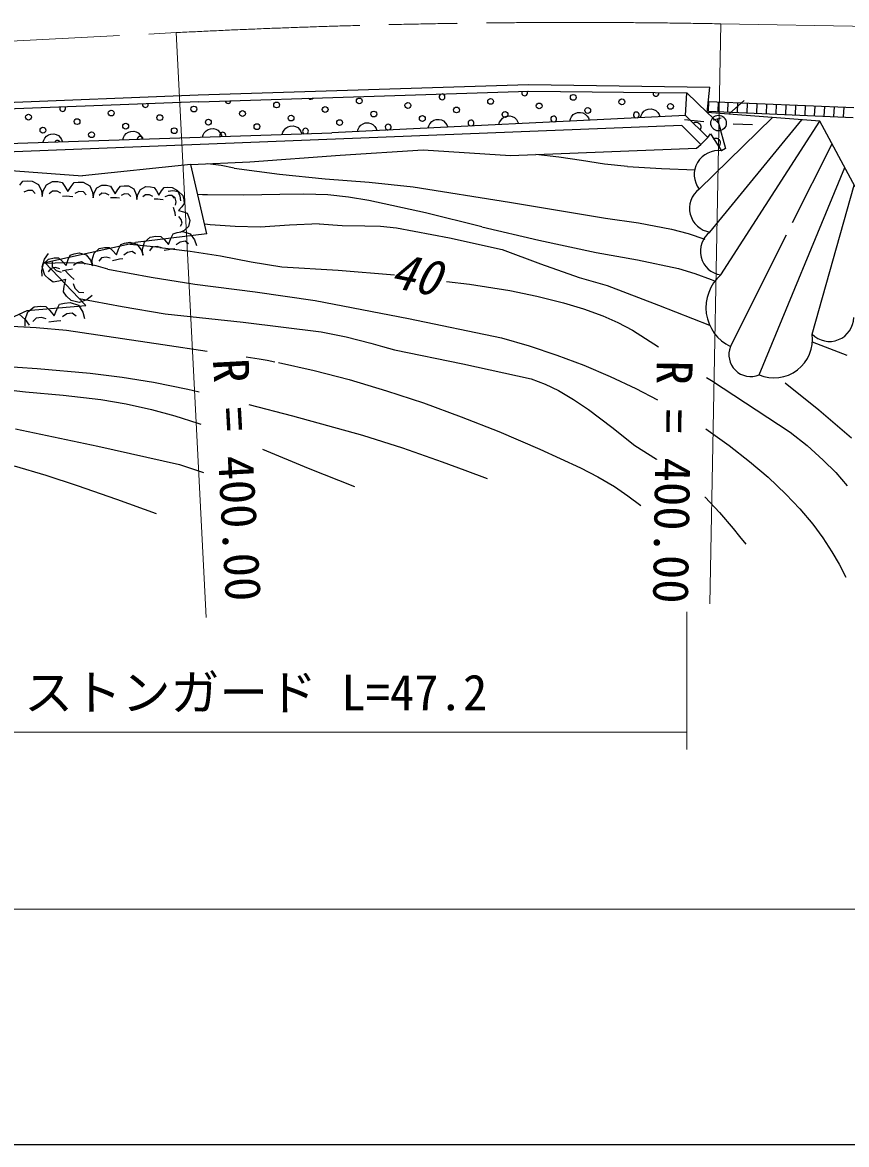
# Model space of a CAD drawing. Units: millimetres, scale not verified. Extents: x 40000 to 680000, y 20000 to 380000.
# Drawn here: x 276779 to 319006, y 205000 to 262526 of the extents above; entities that cross this region are included whole.
import ezdxf
from ezdxf.enums import TextEntityAlignment as Align

# ---------------------------------------------------------------- set-up
doc = ezdxf.new("R2010")
doc.units = ezdxf.units.MM
doc.header["$LTSCALE"] = 1000
doc.linetypes.add('CHAIN', pattern=[18.5, 12, -1.5, 3.5, -1.5])
for name, color, linetype, lineweight in [('M-BGD', 7, 'Continuous', 25), ('M-BMK', 2, 'CHAIN', 13), ('M-STR-HTXT', 7, 'Continuous', 13), ('M-TTL-BAND', 7, 'Continuous', 25)]:
    doc.layers.add(name, color=color, linetype=linetype, lineweight=lineweight)
doc.styles.add('ＭＳ ゴシック', font='')
doc.styles.get('ＭＳ ゴシック').set_extended_font_data('MS Gothic')

msp = doc.modelspace()

# ---------------------------------------------------------------- linework, layer by layer
at = {"layer": 'M-BGD'}
for p, q in [((285778, 258816), (302711, 259339)), ((285811, 258463), (302722, 258999)), ((302711, 259339), (311994, 259212)), ((302722, 258999), (310827, 258920)), ((310756, 257759), (310827, 258920)), ((310827, 258920), (311864, 257901)), ((311864, 257901), (311994, 259212)), ((285811, 258463), (263709, 257601)), ((263723, 257951), (285778, 258816)), ((311933, 257978), (311954, 258477)), ((311954, 258477), (319371, 258157)), ((312427, 257956), (312449, 258456)), ((312922, 257935), (312943, 258434)), ((313009, 257859), (313762, 258517)), ((313416, 257913), (313438, 258413)), ((313910, 257892), (313932, 258392)), ((314405, 257871), (314426, 258370)), ((314899, 257849), (314921, 258349)), ((315394, 257828), (315415, 258328)), ((315888, 257807), (315910, 258306)), ((310756, 257759), (292634, 256871)), ((301481, 257687), (301597, 257728)), ((301597, 257728), (301752, 257736)), ((301752, 257736), (301871, 257706)), ((304909, 257685), (304999, 257800)), ((304999, 257800), (305106, 257865)), ((305106, 257865), (305221, 257906)), ((305221, 257906), (305376, 257913)), ((305376, 257913), (305495, 257884)), ((305495, 257884), (305608, 257829)), ((305608, 257829), (305711, 257724)), ((305711, 257724), (305775, 257630)), ((308444, 257645), (308478, 257762)), ((308478, 257762), (308534, 257863)), ((308534, 257863), (308623, 257977)), ((308623, 257977), (308730, 258042)), ((308730, 258042), (308846, 258083)), ((308846, 258083), (309001, 258091)), ((309001, 258091), (309120, 258062)), ((309120, 258062), (309232, 258007)), ((309232, 258007), (309335, 257902)), ((309335, 257902), (309400, 257807)), ((309400, 257807), (309443, 257694)), ((311892, 256628), (310756, 257759)), ((310756, 257759), (311892, 256628)), ((311864, 257901), (312445, 257366)), ((317632, 257464), (311864, 257901)), ((311933, 257978), (319349, 257657)), ((316382, 257785), (316404, 258285)), ((316877, 257764), (316898, 258264)), ((317371, 257743), (317393, 258242)), ((317866, 257721), (317887, 258221)), ((318360, 257700), (318382, 258200)), ((318855, 257679), (318876, 258178)), ((310558, 257251), (263848, 255403)), ((290275, 257114), (290383, 257178)), ((290383, 257178), (290499, 257217)), ((290499, 257217), (290654, 257222)), ((290654, 257222), (290772, 257191)), ((290772, 257191), (290884, 257135)), ((293981, 257052), (294036, 257152)), ((294036, 257152), (294126, 257267)), ((294126, 257267), (294232, 257332)), ((294232, 257332), (294348, 257373)), ((294348, 257373), (294503, 257380)), ((294503, 257380), (294622, 257351)), ((294622, 257351), (294735, 257297)), ((294735, 257297), (294838, 257191)), ((294838, 257191), (294902, 257097)), ((297571, 257113), (297605, 257230)), ((297605, 257230), (297660, 257330)), ((297660, 257330), (297750, 257444)), ((297750, 257444), (297857, 257510)), ((297857, 257510), (297973, 257550)), ((297973, 257550), (298127, 257558)), ((298127, 257558), (298246, 257529)), ((298246, 257529), (298359, 257474)), ((298359, 257474), (298462, 257369)), ((298462, 257369), (298527, 257275)), ((298527, 257275), (298570, 257162)), ((301195, 257290), (301230, 257407)), ((301230, 257407), (301285, 257507)), ((301285, 257507), (301374, 257622)), ((301374, 257622), (301481, 257687)), ((301871, 257706), (301984, 257652)), ((301984, 257652), (302086, 257547)), ((302086, 257547), (302151, 257452)), ((302151, 257452), (302194, 257339)), ((304820, 257468), (304854, 257585)), ((304854, 257585), (304909, 257685)), ((305775, 257630), (305819, 257517)), ((311539, 256273), (310558, 257251)), ((311698, 257437), (310703, 257533)), ((311147, 257370), (311201, 257396)), ((311201, 257396), (311257, 257410)), ((311257, 257410), (311329, 257415)), ((311329, 257415), (311390, 257398)), ((311390, 257398), (311444, 257368)), ((311444, 257368), (311499, 257314)), ((311450, 253978), (315205, 257648)), ((311499, 257314), (311528, 257260)), ((311528, 257260), (311546, 257200)), ((311546, 257200), (311541, 257126)), ((312006, 251779), (316707, 257534)), ((312177, 257527), (312587, 257643)), ((312383, 257585), (312524, 257085)), ((312445, 257366), (312795, 256064)), ((312562, 249580), (317632, 257464)), ((313194, 257334), (314193, 257291)), ((319451, 254098), (317632, 257464)), ((264025, 255911), (292634, 256871)), ((277866, 256490), (277923, 256590)), ((277923, 256590), (278014, 256703)), ((278014, 256703), (278122, 256767)), ((278122, 256767), (278238, 256805)), ((278238, 256805), (278393, 256811)), ((278393, 256811), (278512, 256780)), ((278512, 256780), (278624, 256723)), ((278624, 256723), (278725, 256617)), ((278725, 256617), (278788, 256521)), ((281917, 256511), (281953, 256627)), ((281953, 256627), (282010, 256727)), ((282010, 256727), (282101, 256840)), ((282101, 256840), (282209, 256904)), ((282209, 256904), (282325, 256943)), ((282325, 256943), (282480, 256948)), ((282480, 256948), (282599, 256917)), ((282599, 256917), (282710, 256860)), ((282710, 256860), (282812, 256754)), ((282812, 256754), (282875, 256658)), ((282875, 256658), (282916, 256545)), ((286004, 256648), (286040, 256765)), ((286040, 256765), (286096, 256864)), ((286096, 256864), (286188, 256977)), ((286188, 256977), (286296, 257041)), ((286296, 257041), (286412, 257080)), ((286412, 257080), (286567, 257085)), ((286567, 257085), (286685, 257054)), ((286685, 257054), (286797, 256998)), ((286797, 256998), (286899, 256891)), ((286899, 256891), (286962, 256796)), ((286962, 256796), (287003, 256682)), ((290091, 256785), (290127, 256902)), ((290127, 256902), (290183, 257001)), ((290183, 257001), (290275, 257114)), ((290884, 257135), (290985, 257028)), ((290985, 257028), (291049, 256933)), ((291049, 256933), (291090, 256819)), ((293947, 256935), (293981, 257052)), ((294902, 257097), (294945, 256984)), ((311528, 257071), (311501, 257017)), ((311541, 257126), (311528, 257071)), ((311892, 256628), (311539, 256273)), ((311892, 256628), (312031, 256807)), ((312031, 256807), (312601, 255942)), ((312178, 256583), (312237, 256598)), ((312237, 256598), (312294, 256600)), ((312294, 256600), (312366, 256591)), ((312366, 256591), (312422, 256561)), ((277830, 256374), (277866, 256490)), ((278788, 256521), (278829, 256408)), ((293060, 255728), (297320, 255995)), ((297320, 255995), (301788, 255709)), ((301788, 255709), (311313, 256078)), ((311313, 256078), (311539, 256273)), ((312422, 256561), (312469, 256522)), ((312491, 256213), (312454, 256166)), ((312469, 256522), (312511, 256457)), ((312516, 256265), (312491, 256213)), ((312511, 256457), (312529, 256399)), ((312535, 256336), (312516, 256265)), ((312529, 256399), (312535, 256336)), ((312795, 256064), (312601, 255942)), ((316244, 252263), (318264, 256295)), ((288438, 255388), (293060, 255728)), ((304256, 255622), (303085, 255760)), ((305420, 255446), (304256, 255622)), ((306600, 255267), (305420, 255446)), ((274702, 255054), (279852, 254655)), ((285413, 255239), (279852, 254655)), ((285413, 255239), (288438, 255388)), ((286219, 251694), (285413, 255239)), ((286965, 255196), (286284, 255282)), ((287630, 255054), (286965, 255196)), ((287630, 255054), (289956, 254753)), ((307786, 255148), (306600, 255267)), ((307786, 255148), (309522, 255044)), ((309522, 255044), (311252, 254962)), ((314524, 244461), (318919, 255082)), ((276649, 254183), (276805, 254383)), ((276805, 254383), (277015, 254403)), ((277015, 254403), (277277, 254397)), ((277277, 254397), (277606, 254218)), ((278005, 254195), (278311, 254371)), ((278311, 254371), (278593, 254364)), ((278593, 254364), (278814, 254313)), ((278814, 254313), (278953, 254119)), ((279268, 254118), (279423, 254317)), ((279423, 254317), (279633, 254338)), ((279633, 254338), (279895, 254331)), ((279895, 254331), (280225, 254153)), ((289956, 254753), (292289, 254513)), ((292289, 254513), (294549, 254334)), ((294549, 254334), (296803, 254096)), ((277055, 253918), (276843, 253825)), ((277291, 253912), (277055, 253918)), ((277431, 253758), (277291, 253912)), ((277606, 254218), (277749, 253894)), ((277749, 253894), (277787, 253598)), ((277787, 253598), (277841, 253891)), ((277841, 253891), (278005, 254195)), ((278312, 253880), (278145, 253746)), ((278554, 253874), (278312, 253880)), ((278748, 253771), (278554, 253874)), ((278953, 254119), (279104, 253860)), ((279104, 253860), (279268, 254118)), ((279674, 253852), (279462, 253759)), ((279909, 253846), (279674, 253852)), ((280050, 253692), (279909, 253846)), ((280225, 254153), (280367, 253828)), ((280367, 253828), (280406, 253533)), ((280400, 253533), (280448, 253783)), ((280448, 253783), (280591, 254042)), ((280591, 254042), (280854, 254190)), ((280851, 253770), (280707, 253657)), ((281058, 253763), (280851, 253770)), ((280854, 254190), (281094, 254182)), ((281223, 253673), (281058, 253763)), ((281094, 254182), (281284, 254136)), ((281284, 254136), (281401, 253970)), ((281401, 253970), (281528, 253747)), ((281528, 253747), (281670, 253966)), ((281670, 253966), (281805, 254135)), ((281805, 254135), (281985, 254152)), ((282015, 253736), (281833, 253658)), ((281985, 254152), (282209, 254144)), ((282217, 253729), (282015, 253736)), ((282209, 254144), (282489, 253989)), ((282336, 253596), (282217, 253729)), ((282489, 253989), (282609, 253710)), ((282609, 253710), (282639, 253457)), ((282639, 253457), (282687, 253707)), ((282687, 253707), (282831, 253966)), ((282831, 253966), (283093, 254114)), ((283090, 253693), (282946, 253581)), ((283297, 253686), (283090, 253693)), ((283093, 254114), (283334, 254106)), ((283334, 254106), (283523, 254060)), ((283523, 254060), (283641, 253893)), ((283641, 253893), (283768, 253670)), ((283768, 253670), (283910, 253890)), ((283910, 253890), (284044, 254059)), ((284044, 254059), (284224, 254075)), ((284224, 254075), (284448, 254068)), ((284239, 253881), (284488, 253912)), ((284448, 254068), (284729, 253912)), ((284488, 253912), (284773, 253856)), ((284729, 253912), (284848, 253634)), ((284773, 253856), (284991, 253654)), ((286013, 253691), (285764, 253698)), ((286263, 253684), (286013, 253691)), ((289963, 253711), (288118, 253668)), ((291202, 253730), (289963, 253711)), ((292429, 253688), (291202, 253730)), ((296803, 254096), (301727, 253315)), ((317241, 246543), (319401, 254189)), ((279052, 253612), (278836, 253611)), ((279189, 253609), (279052, 253612)), ((279366, 253591), (279189, 253609)), ((281482, 253535), (281297, 253536)), ((281599, 253531), (281482, 253535)), ((281750, 253515), (281599, 253531)), ((283463, 253597), (283297, 253686)), ((283721, 253459), (283536, 253460)), ((283839, 253455), (283721, 253459)), ((283990, 253439), (283839, 253455)), ((284255, 253659), (284073, 253582)), ((284457, 253653), (284255, 253659)), ((284596, 253530), (284447, 253631)), ((284576, 253520), (284457, 253653)), ((284652, 253334), (284596, 253530)), ((284618, 253153), (284652, 253334)), ((284848, 253634), (284879, 253380)), ((285070, 253236), (284949, 253075)), ((284991, 253654), (285056, 253426)), ((285056, 253426), (285070, 253236)), ((288118, 253668), (286263, 253684)), ((293482, 253577), (292429, 253688)), ((294528, 253406), (293482, 253577)), ((297432, 252760), (294528, 253406)), ((301727, 253315), (306656, 252497)), ((284567, 252869), (284512, 253042)), ((284599, 252758), (284567, 252869)), ((284629, 252612), (284599, 252758)), ((284949, 253075), (284779, 252889)), ((284779, 252889), (285027, 252822)), ((284915, 252430), (284788, 252577)), ((285027, 252822), (285226, 252747)), ((285226, 252747), (285295, 252584)), ((285295, 252584), (285356, 252372)), ((300325, 252056), (297432, 252760)), ((284881, 252088), (284970, 252239)), ((284970, 252239), (284915, 252430)), ((285295, 252062), (285070, 251867)), ((285356, 252372), (285295, 252062)), ((286259, 252164), (286109, 252176)), ((286398, 252152), (286259, 252164)), ((287682, 252065), (286398, 252152)), ((288955, 252038), (287682, 252065)), ((290465, 252131), (288955, 252038)), ((291988, 252194), (290465, 252131)), ((291989, 252194), (293155, 252113)), ((293155, 252113), (294322, 252092)), ((294322, 252092), (295128, 252078)), ((295128, 252078), (295940, 252004)), ((295940, 252004), (298663, 251477)), ((300325, 252055), (303242, 251362)), ((306656, 252497), (308350, 252245)), ((308350, 252245), (310030, 251934)), ((286219, 251694), (282568, 251251)), ((283041, 251261), (283323, 251511)), ((283323, 251511), (283619, 251564)), ((283619, 251564), (283862, 251558)), ((283862, 251558), (284050, 251385)), ((284263, 251146), (284379, 251451)), ((284379, 251451), (284499, 251693)), ((284499, 251693), (284714, 251760)), ((284714, 251760), (284990, 251810)), ((285070, 251867), (284842, 251762)), ((284990, 251810), (285373, 251694)), ((285373, 251694), (285592, 251385)), ((298663, 251477), (301361, 250894)), ((310030, 251934), (310887, 251702)), ((310887, 251702), (311741, 251420)), ((313059, 245906), (315929, 251635)), ((277926, 250213), (282568, 251251)), ((280448, 250690), (280708, 250933)), ((280708, 250933), (280986, 250991)), ((280986, 250991), (281216, 250992)), ((281216, 250992), (281397, 250834)), ((281397, 250834), (281605, 250614)), ((281605, 250614), (281707, 250905)), ((281707, 250905), (281814, 251137)), ((281814, 251137), (282015, 251206)), ((282015, 251206), (282274, 251260)), ((282977, 251079), (282133, 251153)), ((282274, 251260), (282639, 251161)), ((282639, 251161), (282854, 250875)), ((282854, 250875), (282961, 250593)), ((282934, 250908), (283041, 251261)), ((282941, 250589), (282934, 250908)), ((283818, 250983), (282977, 251079)), ((283430, 250997), (283284, 250821)), ((283685, 251042), (283430, 250997)), ((283910, 250976), (283685, 251042)), ((283818, 250983), (285373, 250804)), ((284262, 250876), (284036, 250828)), ((284050, 251385), (284263, 251146)), ((284407, 250902), (284262, 250876)), ((284595, 250922), (284407, 250902)), ((284861, 251261), (284659, 251118)), ((285109, 251305), (284861, 251261)), ((285289, 251174), (285109, 251305)), ((285592, 251385), (285696, 251084)), ((301361, 250894), (303322, 250149)), ((303242, 251362), (306178, 250727)), ((277781, 249996), (277917, 250394)), ((277859, 250149), (278119, 250393)), ((277917, 250394), (278121, 250683)), ((278119, 250393), (278397, 250451)), ((278304, 250258), (278303, 250010)), ((278397, 250451), (278627, 250451)), ((278627, 250451), (278808, 250293)), ((278808, 250293), (279016, 250073)), ((279016, 250073), (279118, 250365)), ((279118, 250365), (279225, 250597)), ((279225, 250597), (279426, 250666)), ((279426, 250666), (279685, 250720)), ((279811, 250246), (279578, 250198)), ((279685, 250720), (280050, 250620)), ((279985, 250127), (279811, 250246)), ((280050, 250620), (280265, 250334)), ((280265, 250334), (280372, 250052)), ((280356, 250353), (280448, 250690)), ((280372, 250052), (280356, 250353)), ((280822, 250450), (280689, 250281)), ((281062, 250500), (280822, 250450)), ((281276, 250444), (281062, 250500)), ((281611, 250359), (281399, 250307)), ((281747, 250387), (281611, 250359)), ((281925, 250410), (281747, 250387)), ((282167, 250738), (281980, 250598)), ((282400, 250787), (282167, 250738)), ((282573, 250667), (282400, 250787)), ((285373, 250804), (286931, 250564)), ((286931, 250564), (288492, 250255)), ((288492, 250255), (290068, 250005)), ((306178, 250727), (308296, 250351)), ((308296, 250351), (310402, 249916)), ((277767, 249813), (277859, 250149)), ((277783, 249512), (277767, 249813)), ((277925, 249575), (277781, 249996)), ((280026, 248020), (277926, 250213)), ((278957, 250196), (277963, 250174)), ((278233, 249910), (278100, 249740)), ((278473, 249960), (278233, 249910)), ((278303, 250010), (278504, 249816)), ((278687, 249903), (278473, 249960)), ((278504, 249816), (278764, 249726)), ((279022, 249818), (278810, 249767)), ((279944, 250168), (278957, 250196)), ((278983, 249796), (279123, 249639)), ((279158, 249846), (279022, 249818)), ((279336, 249870), (279158, 249846)), ((279578, 250198), (279391, 250057)), ((280557, 250056), (279944, 250168)), ((281152, 249886), (280557, 250056)), ((281152, 249886), (283378, 249466)), ((290068, 250005), (292956, 249824)), ((292956, 249824), (295846, 249586)), ((303322, 250149), (305313, 249458)), ((310402, 249916), (311240, 249661)), ((278149, 249359), (277925, 249575)), ((278349, 249208), (278149, 249359)), ((278645, 249257), (278349, 249208)), ((278996, 249351), (278645, 249257)), ((278919, 249003), (278996, 249351)), ((279123, 249639), (279240, 249525)), ((279240, 249525), (279430, 249353)), ((279378, 249143), (279465, 248897)), ((283378, 249466), (285614, 249106)), ((285614, 249106), (288699, 248718)), ((298514, 249251), (299681, 249103)), ((299681, 249103), (301759, 248779)), ((305313, 249458), (306020, 249247)), ((306020, 249247), (306739, 249040)), ((311240, 249661), (312066, 249347)), ((312066, 249347), (312159, 249310)), ((312159, 249310), (312260, 249268)), ((278885, 248722), (278919, 249003)), ((279037, 248499), (278885, 248722)), ((279465, 248897), (279672, 248697)), ((279672, 248697), (279925, 248679)), ((280356, 248521), (280074, 248308)), ((288699, 248718), (291783, 248268)), ((301759, 248779), (303136, 248494)), ((306739, 249040), (309368, 248035)), ((277019, 247759), (280026, 248020)), ((277063, 247683), (277386, 247941)), ((277386, 247941), (277714, 247983)), ((277714, 247983), (277979, 247963)), ((277979, 247963), (278175, 247763)), ((278540, 247817), (278685, 248076)), ((278685, 248076), (278925, 248138)), ((278925, 248138), (279230, 248177)), ((279278, 248267), (279037, 248499)), ((279230, 248177), (279644, 248028)), ((279686, 248175), (279278, 248267)), ((279644, 248028), (279867, 247677)), ((280074, 248308), (279686, 248175)), ((279687, 248381), (281884, 247959)), ((281884, 247959), (284099, 247595)), ((291783, 248268), (296553, 247342)), ((303136, 248494), (304503, 248150)), ((304503, 248150), (305519, 247844)), ((309368, 248035), (311985, 247012)), ((274324, 246529), (277019, 247759)), ((276603, 247572), (276921, 247302)), ((276925, 247302), (277063, 247683)), ((277474, 247372), (277304, 247187)), ((277756, 247408), (277474, 247372)), ((277999, 247323), (277756, 247408)), ((278175, 247763), (278396, 247489)), ((278396, 247489), (278540, 247817)), ((279058, 247582), (278829, 247436)), ((279332, 247617), (279058, 247582)), ((279523, 247463), (279332, 247617)), ((279867, 247677), (279964, 247341)), ((284099, 247595), (288089, 247163)), ((305519, 247844), (306523, 247478)), ((306523, 247478), (307289, 247143)), ((275909, 246976), (277474, 246890)), ((276916, 246952), (276925, 247302)), ((276921, 247302), (277115, 247008)), ((277474, 246890), (279042, 246744)), ((278380, 247193), (278129, 247153)), ((278540, 247213), (278380, 247193)), ((278747, 247224), (278540, 247213)), ((288089, 247163), (292084, 246668)), ((296553, 247342), (301318, 246355)), ((307289, 247143), (308037, 246749)), ((279042, 246744), (283971, 246012)), ((292084, 246668), (293366, 246407)), ((293366, 246407), (294636, 246087)), ((301318, 246355), (302748, 245942)), ((308037, 246749), (309362, 245904)), ((283971, 246012), (286242, 245679)), ((294636, 246087), (295234, 245919)), ((295234, 245919), (295838, 245740)), ((295838, 245740), (299350, 245030)), ((302748, 245942), (304161, 245471)), ((318149, 245798), (317257, 246141)), ((319039, 245444), (318149, 245798)), ((288244, 245386), (288915, 245287)), ((288915, 245287), (289317, 245210)), ((289317, 245210), (289718, 245130)), ((289904, 245092), (291719, 244681)), ((304161, 245471), (305540, 244954)), ((274807, 244975), (277527, 244791)), ((277527, 244791), (280254, 244546)), ((280254, 244546), (281880, 244348)), ((291719, 244681), (293520, 244213)), ((299350, 245030), (302848, 244260)), ((305540, 244954), (306894, 244381)), ((281880, 244348), (283496, 244091)), ((283496, 244091), (285254, 243725)), ((293520, 244213), (295434, 243645)), ((302848, 244260), (303555, 243983)), ((303555, 243983), (304240, 243649)), ((306894, 244381), (308204, 243761)), ((311837, 244325), (312090, 244164)), ((312090, 244164), (316111, 241527)), ((315863, 244049), (317580, 242668)), ((275599, 243744), (276932, 243587)), ((276932, 243587), (278864, 243426)), ((278864, 243426), (280790, 243204)), ((285254, 243725), (285834, 243583)), ((295434, 243645), (297330, 243020)), ((304240, 243649), (305023, 243194)), ((308204, 243761), (309319, 243176)), ((280790, 243204), (282092, 242977)), ((282092, 242977), (283383, 242691)), ((288376, 242943), (290612, 242365)), ((297330, 243020), (299263, 242315)), ((305023, 243194), (305782, 242683)), ((283383, 242691), (284580, 242366)), ((284580, 242366), (285757, 241984)), ((290612, 242365), (294206, 241373)), ((299263, 242315), (301184, 241551)), ((305782, 242683), (306981, 241769)), ((317580, 242668), (319267, 241233)), ((276422, 241698), (280634, 240807)), ((285757, 241984), (285921, 241924)), ((306981, 241769), (308155, 240838)), ((311796, 241688), (311916, 241611)), ((311916, 241611), (312991, 240844)), ((294206, 241373), (296251, 240716)), ((301184, 241551), (303288, 240650)), ((316111, 241527), (316980, 240831)), ((280634, 240807), (284833, 239856)), ((289071, 240656), (291425, 239680)), ((296251, 240716), (298288, 239999)), ((303288, 240650), (305381, 239689)), ((308155, 240838), (309266, 240133)), ((312991, 240844), (314037, 240024)), ((316980, 240831), (317815, 240083)), ((298288, 239999), (299443, 239575)), ((309266, 240133), (309274, 240127)), ((314037, 240024), (314984, 239207)), ((317815, 240083), (318449, 239447)), ((276348, 239792), (277976, 239320)), ((277976, 239320), (279582, 238792)), ((284833, 239856), (286006, 239470)), ((286006, 239470), (286051, 239453)), ((291425, 239680), (293801, 238742)), ((299443, 239575), (300597, 239146)), ((305381, 239689), (306261, 239236)), ((318449, 239447), (319044, 238763)), ((279582, 238792), (281605, 238078)), ((306261, 239236), (307108, 238731)), ((314984, 239207), (315891, 238345)), ((307108, 238731), (307796, 238257)), ((307796, 238257), (308469, 237758)), ((311741, 238196), (311755, 238184)), ((311755, 238184), (312495, 237405)), ((315891, 238345), (316610, 237592)), ((281605, 238078), (283626, 237348)), ((316610, 237592), (317282, 236800)), ((312495, 237405), (313201, 236576)), ((313201, 236576), (313523, 236180)), ((317282, 236800), (317792, 236111)), ((313523, 236180), (313842, 235781)), ((317792, 236111), (318259, 235380)), ((318259, 235380), (318620, 234746)), ((318620, 234746), (318972, 234095))]:
    msp.add_line(p, q, dxfattribs=at)
for centre, radius in [((289802, 258295), 149), ((294039, 258502), 149), ((296529, 258270), 149), ((300766, 258478), 149), ((303255, 258246), 149), ((305004, 258685), 149), ((307493, 258453), 149), ((309982, 258222), 149), ((277089, 257672), 149), ((281327, 257879), 149), ((283816, 257647), 149), ((285564, 258087), 149), ((288053, 257855), 149), ((290543, 257623), 149), ((292291, 258063), 149), ((294780, 257831), 149), ((297269, 257599), 149), ((299018, 258038), 149), ((301507, 257806), 149), ((305745, 258014), 149), ((312445, 257366), 398), ((277830, 257000), 149), ((279578, 257440), 149), ((282068, 257208), 149), ((286305, 257415), 149), ((288794, 257183), 149), ((293032, 257391), 149), ((280319, 256768), 149), ((284557, 256976), 149)]:
    msp.add_circle(centre, radius, dxfattribs=at)
for centre, radius, start, end in [((302514, 258917), 149, 151.77319, 31.85703), ((309241, 258893), 149, 163.04846, 15.83392), ((283075, 258319), 149, 167.79559, 16.67316), ((287313, 258527), 149, 187.99109, 355.63913), ((291550, 258734), 149, 218.60107, 325.02908), ((298277, 258710), 149, 99.12183, 84.50833), ((278837, 258111), 149, 150.05341, 34.41534), ((303996, 257574), 149, 283.97015, 261.64008), ((308234, 257782), 149, 283.94348, 261.66675), ((295521, 257159), 149, 284.02325, 261.58698), ((299759, 257367), 149, 283.9967, 261.61353), ((282808, 256536), 149, 3.90234, 179.94183), ((287046, 256744), 149, 338.11658, 205.72754), ((291284, 256951), 149, 304.58929, 239.25482), ((278571, 256328), 149, 30.13452, 153.70959), ((312435, 254720), 1234, 82.24438, 217.00476), ((312186, 252994), 1229, 126.81445, 261.57471), ((312742, 250795), 1229, 126.81445, 261.57471), ((314017, 247907), 2218, 131.01636, 244.40088), ((318127, 247418), 1245, 224.64026, 359.40051), ((315295, 246268), 1965, 246.88879, 8.04626), ((314093, 245489), 1115, 157.99121, 292.75146)]:
    msp.add_arc(centre, radius, start, end, dxfattribs=at)
at = {"layer": 'M-BMK'}
for p, q in [((312558, 262456), (322728, 262266)), ((251297, 260297), (284660, 262004))]:
    msp.add_line(p, q, dxfattribs=at)
msp.add_arc((305093, -137517), 400043, 88.93071, 92.9277, dxfattribs=at)
at = {"layer": 'M-STR-HTXT'}
for p, q in [((312558, 262456), (312003, 232720)), ((284660, 262004), (286193, 232027)), ((310827, 225260), (310827, 232313)), ((263725, 226148), (310827, 226148)), ((82384, 217069), (337786, 217069))]:
    msp.add_line(p, q, dxfattribs=at)
at = {"layer": 'M-TTL-BAND'}
msp.add_line((40000, 205000), (579000, 205000), dxfattribs=at)

# ---------------------------------------------------------------- texts
at = {"layer": 'M-BGD', "style": 'ＭＳ ゴシック', "oblique": 15}
msp.add_text('40', height=1833, rotation=348.9, dxfattribs=at).set_placement((295421, 248426), align=Align.BOTTOM_LEFT)
at = {"layer": 'M-STR-HTXT', "style": 'ＭＳ ゴシック'}
for rotation, p in [(273.1, (285985, 245225)), (269.1, (308738, 245225))]:
    msp.add_text('R = 400.00', height=1833, rotation=rotation, dxfattribs=at).set_placement(p, align=Align.BOTTOM_LEFT)
msp.add_text('ストンガード L=47.2', height=1833, dxfattribs=at).set_placement((276867, 226713), align=Align.BOTTOM_LEFT)

doc.saveas('drawing.dxf')
